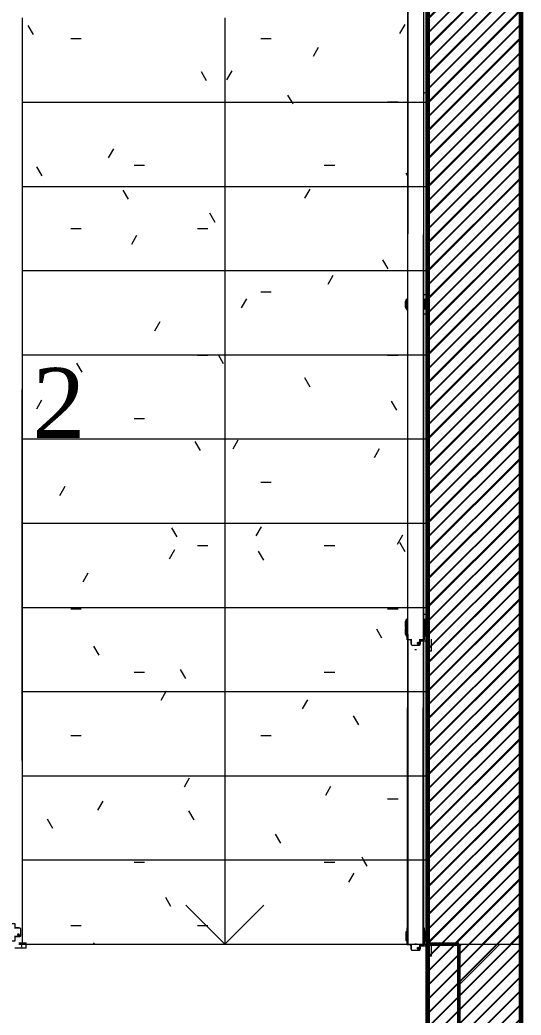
# Model space of a CAD drawing. Header units: millimetres. Extents: x -967280 to 3852, y 2833 to 1955156.
# Drawn here: x -942253 to -940646, y 646869 to 650060 of the extents above; entities that cross this region are included whole.
import ezdxf
from ezdxf.enums import TextEntityAlignment as Align

# ---------------------------------------------------------------- set-up
doc = ezdxf.new("R2010")
doc.units = ezdxf.units.MM
doc.header["$LTSCALE"] = 1000
for name, pattern in [('HRZN_Line-Ptrn-Dash', [4, 2, -2]), ('HRZN_Line-Ptrn-Sold', [9144001.0, 9144000.0, -1]), ('Overhead', [3.96875, 2.38125, -1.5875])]:
    doc.linetypes.add(name, pattern=pattern)
for name, color, linetype, lineweight in [('A-COLS', 8, 'HRZN_Line-Ptrn-Sold', 18), ('A-DIM', 7, 'Continuous', 13), ('A-FLOR-HRAL', 1, 'Continuous', 18), ('A-STAIR', 1, 'HRZN_Line-Ptrn-Sold', 13), ('A-TONE', 40, 'HRZN_Line-Ptrn-Sold', 35), ('A-WALL', 8, 'HRZN_Line-Ptrn-Sold', 50), ('S - column', 6, 'Continuous', 60), ('Up Arrows', 3, 'Continuous', 13)]:
    doc.layers.add(name, color=color, linetype=linetype, lineweight=lineweight)
doc.layers.add('ARCH', color=8, linetype='Continuous')
doc.layers.add('S - col hach', color=1, linetype='Continuous')
doc.styles.add('ASD', font='times.ttf')
pattern_1 = [(0, (6650, -35800), (812.8, 203.2), [33.528, -576.072, 33.528, -576.072, -3251.2]), (0, (6650, -35800), (812.8, 203.2), [-1219.2, 33.528, -1185.672, 33.528, -576.072, -1422.4]), (0, (6650, -35800), (812.8, 203.2), [-3048, 33.528, -372.872, 33.528, -982.472]), (120, (6954.8, -35698.4), (-582.3764, 602.3054), [33.528, -576.072, 33.528, -576.072, -3251.2]), (120, (6954.8, -35698.4), (-582.3764, 602.3054), [-1219.2, 33.528, -1185.672, 33.528, -576.072, -1422.4]), (120, (6954.8, -35698.4), (-582.3764, 602.3054), [-3048, 33.528, -372.872, 33.528, -982.472]), (240, (7056.4, -35292), (-230.4236, -805.5054), [33.528, -576.072, 33.528, -576.072, -3251.2]), (240, (7056.4, -35292), (-230.4236, -805.5054), [-1219.2, 33.528, -1185.672, 33.528, -576.072, -1422.4]), (240, (7056.4, -35292), (-230.4236, -805.5054), [-3048, 33.528, -372.872, 33.528, -982.472])]

# ---------------------------------------------------------------- blocks, each defined once
blk = doc.blocks.new('Railing - Fascia 2-3607307-GROUND FLOOR FFL_1_')
at = {"layer": 'A-FLOR-HRAL'}
for p, q in [((-15, 25.4), (-15, 40)), ((-13.4, 43.7), (-13.4, 25.4)), ((-10, 45), (10, 45)), ((10, 45), (5.1, 45)), ((13.4, 43.7), (13.4, 25.4)), ((15, 40), (15, 25.4)), ((33.6, 25.4), (33.6, 63.5)), ((38.1, 63.5), (33.6, 63.5)), ((38.1, 25.4), (38.1, 63.5)), ((50.8, 63.5), (38.1, 63.5)), ((38.1, 63.5), (38.1, 25.4)), ((50.8, 63.5), (50.8, 25.4)), ((-29, 16), (-31, 14)), ((-31, 14), (-31, -14)), ((-31, -14), (-31, 14)), ((-25.4, 16), (-29, 16)), ((-29, -16), (-29, 16)), ((-27.5, 27.5), (-27.5, 16)), ((-14.6, 27.5), (-27.5, 27.5)), ((33.6, 31.8), (14.7, 31.8)), ((27.5, 27.5), (14.7, 27.5)), ((29, 16), (25.4, 16)), ((27.5, 16), (27.5, 27.5)), ((31, 14), (29, 16)), ((29, -16), (29, 16)), ((31, 14), (31, 4.2)), ((31, -14), (31, 14)), ((31, 7.7), (31, -7.7)), ((31, -7.7), (31, 7.7)), ((31, 6.6), (31, -7.4)), ((31, 3.8), (31, 6.6)), ((31, 2.5), (31, 0)), ((31, 0), (31, -2.5)), ((-31, -14), (-29, -16)), ((-29, -16), (-25.4, -16)), ((-27.5, -16), (-27.5, -27.5)), ((-25.4, -27.5), (-27.5, -27.5)), ((25.4, -16), (29, -16)), ((27.5, -27.5), (25.4, -27.5)), ((27.5, -27.5), (27.5, -16)), ((29, -16), (31, -14)), ((31, -2.5), (29.7, -2.5)), ((31, -7.4), (31, -3.8)), ((31, -4.2), (31, -14))]:
    blk.add_line(p, q, dxfattribs=at)
blk.add_arc((0, 0), 33.1, 116.3285, 120.9227, dxfattribs=at)
for points, knots in [([(-15, 40), (-15, 40.1), (-15, 40.3), (-15, 40.5), (-15, 40.7), (-14.9, 40.9), (-14.9, 41), (-14.9, 41.2), (-14.8, 41.4), (-14.8, 41.5), (-14.7, 41.7), (-14.7, 41.8), (-14.6, 42), (-14.5, 42.1), (-14.4, 42.3), (-14.4, 42.4), (-14.3, 42.6), (-14.2, 42.7), (-14.1, 42.9), (-14, 43), (-13.9, 43.1), (-13.8, 43.3), (-13.6, 43.5), (-13.5, 43.6), (-13.4, 43.7)], [0, 0, 0, 0, 0.083333, 0.125, 0.166667, 0.208333, 0.25, 0.291667, 0.333333, 0.375, 0.416667, 0.458333, 0.5, 0.541667, 0.583333, 0.625, 0.666667, 0.708333, 0.75, 0.791667, 0.833333, 0.875, 0.916667, 1, 1, 1, 1]), ([(-13.4, 43.7), (-13.1, 43.9), (-12.6, 44.3), (-11.8, 44.7), (-11.1, 44.9), (-10.4, 45), (-10, 45)], [0, 0, 0, 0, 0.333333, 0.5, 0.666667, 1, 1, 1, 1]), ([(10.3, 38), (10.3, 38.3), (10.2, 38.9), (9.9, 39.5), (9.5, 39.9), (9.1, 40.3), (8.4, 40.5), (7.6, 40.5), (6.9, 40.3), (6.5, 39.9), (6, 39.5), (5.7, 38.9), (5.6, 38.3), (5.6, 38)], [0, 0, 0, 0, 0.111111, 0.222222, 0.277778, 0.333333, 0.444444, 0.555556, 0.666667, 0.722222, 0.777778, 0.888889, 1, 1, 1, 1]), ([(5.6, 38), (5.6, 37.7), (5.7, 37.1), (6, 36.5), (6.5, 36.1), (6.9, 35.7), (7.6, 35.5), (8.4, 35.5), (9.1, 35.7), (9.5, 36.1), (9.9, 36.5), (10.2, 37.1), (10.3, 37.7), (10.3, 38)], [0, 0, 0, 0, 0.111111, 0.222222, 0.277778, 0.333333, 0.444444, 0.555556, 0.666667, 0.722222, 0.777778, 0.888889, 1, 1, 1, 1]), ([(10, 45), (10.4, 45), (11.1, 44.9), (11.8, 44.7), (12.6, 44.3), (13.1, 43.9), (13.4, 43.7)], [0, 0, 0, 0, 0.333333, 0.5, 0.666667, 1, 1, 1, 1]), ([(13.4, 43.7), (13.5, 43.6), (13.7, 43.4), (13.8, 43.2), (14, 43), (14.1, 42.9), (14.2, 42.7), (14.3, 42.5), (14.4, 42.4), (14.5, 42.2), (14.6, 42), (14.7, 41.8), (14.7, 41.6), (14.8, 41.4), (14.8, 41.2), (14.9, 41), (14.9, 40.8), (15, 40.6), (15, 40.3), (15, 40.1), (15, 40)], [0, 0, 0, 0, 0.1, 0.15, 0.2, 0.25, 0.3, 0.35, 0.4, 0.45, 0.5, 0.55, 0.6, 0.65, 0.7, 0.75, 0.8, 0.85, 0.9, 1, 1, 1, 1])]:
    blk.add_open_spline(points, degree=3, knots=knots, dxfattribs=at)
for points in [[(6.5, 38), (6.5, 38.2), (6.6, 38.6), (6.7, 39), (6.8, 39.2)], [(6.8, 36.8), (6.7, 37), (6.6, 37.4), (6.5, 37.8), (6.5, 38)], [(6.8, 39.2), (7, 39.4), (7.2, 39.8), (7.8, 40.2), (8.5, 40.5), (9.2, 40.5), (9.6, 40.4), (9.9, 40.3)], [(8.5, 35.5), (8.3, 35.6), (7.8, 35.8), (7.2, 36.2), (7, 36.6), (6.8, 36.8)]]:
    blk.add_open_spline(points, degree=3, dxfattribs=at)
blk = doc.blocks.new('Railing - Fascia 2-3607309-GROUND FLOOR FFL_1_')
at = {"layer": 'A-FLOR-HRAL'}
for p, q in [((33.6, -54), (33.6, 63.5)), ((38.1, 63.5), (33.6, 63.5)), ((-29, 16), (-31, 14)), ((-31, 14), (-31, -14)), ((-31, -14), (-31, 14)), ((-25.4, 16), (-29, 16)), ((-29, -16), (-29, 16)), ((33.6, 31.8), (25.4, 31.8)), ((29, 16), (25.4, 16)), ((31, 14), (29, 16)), ((29, -16), (29, 16)), ((31, 14), (31, 10.8)), ((31, 10.8), (31, 14)), ((31, 9.9), (31, 4.2)), ((31, -14), (31, 9.9)), ((31, 7.7), (31, -7.7)), ((31, -7.7), (31, 7.7)), ((31, 6.6), (31, -7.4)), ((31, 3.8), (31, 6.6)), ((31, 2.5), (31, 0)), ((31, 0), (31, -2.5)), ((-31, -14), (-29, -16)), ((-29, -16), (-25.4, -16)), ((25.4, -16), (29, -16)), ((25.4, -31.7), (33.6, -31.7)), ((29, -16), (31, -14)), ((31, -2.5), (29.7, -2.5)), ((31, -7.4), (31, -3.8)), ((31, -4.2), (31, -14))]:
    blk.add_line(p, q, dxfattribs=at)
for start, end in [(151.5731, 208.4269), (140.7438, 150.4613), (209.5387, 219.2562)]:
    blk.add_arc((0, 0), 33.1, start, end, dxfattribs=at)
blk = doc.blocks.new('Railing - Fascia 2-V5-GROUND FLOOR FFL_1_')
at = {"layer": 'A-FLOR-HRAL'}
for p, q in [((33.6, -63.5), (33.6, 63.5)), ((38.1, 63.5), (33.6, 63.5)), ((-29, 16), (-31, 14)), ((-31, 14), (-31, -14)), ((-31, -14), (-31, 14)), ((-25.4, 16), (-29, 16)), ((-29, -16), (-29, 16)), ((33.6, 31.8), (25.4, 31.8)), ((29, 16), (25.4, 16)), ((31, 14), (29, 16)), ((29, -16), (29, 16)), ((31, 14), (31, 4.2)), ((31, -14), (31, 14)), ((31, 7.7), (31, -7.7)), ((31, -7.7), (31, 7.7)), ((31, 6.6), (31, -7.4)), ((31, 3.8), (31, 6.6)), ((31, 2.5), (31, 0)), ((31, 0), (31, -2.5)), ((-31, -14), (-29, -16)), ((-29, -16), (-25.4, -16)), ((25.4, -16), (29, -16)), ((25.4, -31.7), (33.6, -31.7)), ((29, -16), (31, -14)), ((31, -2.5), (29.7, -2.5)), ((31, -7.4), (31, -3.8)), ((31, -4.2), (31, -14)), ((33.6, -63.5), (38.1, -63.5))]:
    blk.add_line(p, q, dxfattribs=at)
for start, end in [(151.5731, 208.4269), (140.7438, 150.4613), (209.5387, 219.2562)]:
    blk.add_arc((0, 0), 33.1, start, end, dxfattribs=at)
blk = doc.blocks.new('Railing - Railing-3605332-GROUND FLOOR FFL_1_')
at = {"extrusion": (0, 0, -1), "zscale": -1, "rotation": 180}
for name, p in [('Railing - Fascia 2-V5-GROUND FLOOR FFL_1_', (-19211.9, 21831.9)), ('Railing - Fascia 2-3607309-GROUND FLOOR FFL_1_', (-19211.9, 20806)), ('Railing - Fascia 2-3607307-GROUND FLOOR FFL_1_', (-19211.9, 19805.4))]:
    blk.add_blockref(name, p, dxfattribs=at)
blk = doc.blocks.new('Top Rail Type - Top Rail_Internal_-3605353-GROUND FLOOR FFL_1_')
at = {"layer": 'A-STAIR', "linetype": 'Continuous'}
for p, q in [((19186.5, 20773.4), (19186.5, 19780)), ((19237.3, 19780), (19237.3, 20773.4)), ((19209.2, 20725.3), (19214.6, 20725.3))]:
    blk.add_line(p, q, dxfattribs=at)
at = {"layer": 'A-STAIR', "linetype": 'Continuous', "flags": 128}
blk.add_lwpolyline([(19213.9, 19780), (19211.9, 19780), (19209.9, 19780)], dxfattribs=at)
blk = doc.blocks.new('Railing - Fascia 2-V12-GROUND FLOOR FFL_1_')
at = {"layer": 'A-FLOR-HRAL'}
for p, q in [((-15, 25.4), (-15, 40)), ((-13.4, 43.7), (-13.4, 25.4)), ((-10, 45), (10, 45)), ((10, 45), (5.1, 45)), ((13.4, 43.7), (13.4, 25.4)), ((15, 40), (15, 25.4)), ((33.6, -63.5), (33.6, 63.5)), ((38.1, 63.5), (33.6, 63.5)), ((38.1, 25.4), (38.1, 63.5)), ((50.8, 63.5), (38.1, 63.5)), ((38.1, 63.5), (38.1, 25.4)), ((50.8, 63.5), (50.8, 25.4)), ((-29, 16), (-31, 14)), ((-31, 14), (-31, 0)), ((-31, 0), (-31, 14)), ((-25.4, 16), (-29, 16)), ((-29, -16), (-29, 16)), ((-27.5, 27.5), (-27.5, 16)), ((-14.6, 27.5), (-27.5, 27.5)), ((33.6, 31.8), (14.7, 31.8)), ((27.5, 27.5), (14.7, 27.5)), ((29, 16), (25.4, 16)), ((27.5, 16), (27.5, 27.5)), ((31, 14), (29, 16)), ((29, -16), (29, 16)), ((31, 14), (31, 4.2)), ((31, 0), (31, 14)), ((31, 7.7), (31, -7.7)), ((31, -7.7), (31, 7.7)), ((31, 6.6), (31, 0)), ((31, 3.8), (31, 6.6)), ((31, 2.5), (31, 0)), ((-31, -1.1), (-31, -14)), ((-31, -14), (-31, -1.1)), ((-31, -14), (-29, -16)), ((-29, -16), (-25.4, -16)), ((-27.5, -16), (-27.5, -27.5)), ((-25.4, -27.5), (-27.5, -27.5)), ((25.4, -16), (29, -16)), ((27.5, -27.5), (25.4, -27.5)), ((25.4, -31.7), (33.6, -31.7)), ((27.5, -27.5), (27.5, -16)), ((29, -16), (31, -14)), ((31, -2.5), (29.7, -2.5)), ((31, -1), (31, -7.4)), ((31, -1), (31, -2.5)), ((31, -14), (31, -1.1)), ((31, -7.4), (31, -3.8)), ((31, -4.2), (31, -14)), ((33.6, -63.5), (38.1, -63.5))]:
    blk.add_line(p, q, dxfattribs=at)
for start, end in [(151.5731, 208.4269), (146.8198, 150.4613), (116.3285, 121.7282), (209.5387, 213.1802)]:
    blk.add_arc((0, 0), 33.1, start, end, dxfattribs=at)
for points, knots in [([(-15, 40), (-15, 40.1), (-15, 40.3), (-15, 40.5), (-15, 40.7), (-14.9, 40.9), (-14.9, 41), (-14.9, 41.2), (-14.8, 41.4), (-14.8, 41.5), (-14.7, 41.7), (-14.7, 41.8), (-14.6, 42), (-14.5, 42.1), (-14.4, 42.3), (-14.4, 42.4), (-14.3, 42.6), (-14.2, 42.7), (-14.1, 42.9), (-14, 43), (-13.9, 43.1), (-13.8, 43.3), (-13.6, 43.5), (-13.5, 43.6), (-13.4, 43.7)], [0, 0, 0, 0, 0.083333, 0.125, 0.166667, 0.208333, 0.25, 0.291667, 0.333333, 0.375, 0.416667, 0.458333, 0.5, 0.541667, 0.583333, 0.625, 0.666667, 0.708333, 0.75, 0.791667, 0.833333, 0.875, 0.916667, 1, 1, 1, 1]), ([(-13.4, 43.7), (-13.1, 43.9), (-12.6, 44.3), (-11.8, 44.7), (-11.1, 44.9), (-10.4, 45), (-10, 45)], [0, 0, 0, 0, 0.333333, 0.5, 0.666667, 1, 1, 1, 1]), ([(10.3, 38), (10.3, 38.3), (10.2, 38.9), (9.9, 39.5), (9.5, 39.9), (9.1, 40.3), (8.4, 40.5), (7.6, 40.5), (6.9, 40.3), (6.5, 39.9), (6, 39.5), (5.7, 38.9), (5.6, 38.3), (5.6, 38)], [0, 0, 0, 0, 0.111111, 0.222222, 0.277778, 0.333333, 0.444444, 0.555556, 0.666667, 0.722222, 0.777778, 0.888889, 1, 1, 1, 1]), ([(5.6, 38), (5.6, 37.7), (5.7, 37.1), (6, 36.5), (6.5, 36.1), (6.9, 35.7), (7.6, 35.5), (8.4, 35.5), (9.1, 35.7), (9.5, 36.1), (9.9, 36.5), (10.2, 37.1), (10.3, 37.7), (10.3, 38)], [0, 0, 0, 0, 0.111111, 0.222222, 0.277778, 0.333333, 0.444444, 0.555556, 0.666667, 0.722222, 0.777778, 0.888889, 1, 1, 1, 1]), ([(10, 45), (10.4, 45), (11.1, 44.9), (11.8, 44.7), (12.6, 44.3), (13.1, 43.9), (13.4, 43.7)], [0, 0, 0, 0, 0.333333, 0.5, 0.666667, 1, 1, 1, 1]), ([(13.4, 43.7), (13.5, 43.6), (13.7, 43.4), (13.8, 43.2), (14, 43), (14.1, 42.9), (14.2, 42.7), (14.3, 42.5), (14.4, 42.4), (14.5, 42.2), (14.6, 42), (14.7, 41.8), (14.7, 41.6), (14.8, 41.4), (14.8, 41.2), (14.9, 41), (14.9, 40.8), (15, 40.6), (15, 40.3), (15, 40.1), (15, 40)], [0, 0, 0, 0, 0.1, 0.15, 0.2, 0.25, 0.3, 0.35, 0.4, 0.45, 0.5, 0.55, 0.6, 0.65, 0.7, 0.75, 0.8, 0.85, 0.9, 1, 1, 1, 1])]:
    blk.add_open_spline(points, degree=3, knots=knots, dxfattribs=at)
for points in [[(6.5, 38), (6.5, 38.2), (6.6, 38.6), (6.7, 39), (6.8, 39.2)], [(6.8, 36.8), (6.7, 37), (6.6, 37.4), (6.5, 37.8), (6.5, 38)], [(6.8, 39.2), (7, 39.4), (7.2, 39.8), (7.8, 40.2), (8.5, 40.5), (9.2, 40.5), (9.6, 40.4), (9.9, 40.3)], [(8.5, 35.5), (8.3, 35.6), (7.8, 35.8), (7.2, 36.2), (7, 36.6), (6.8, 36.8)]]:
    blk.add_open_spline(points, degree=3, dxfattribs=at)
blk = doc.blocks.new('Railing - Railing-V13-GROUND FLOOR FFL_1_')
at = {"extrusion": (0, 0, -1), "zscale": -1, "rotation": 180}
for name, p in [('Railing - Fascia 2-V12-GROUND FLOOR FFL_1_', (-19211.9, 20783.5)), ('Railing - Fascia 2-3607307-GROUND FLOOR FFL_1_', (-19211.9, 19805.4))]:
    blk.add_blockref(name, p, dxfattribs=at)
blk = doc.blocks.new('Top Rail Type - Top Rail_Internal_-3619004-GROUND FLOOR FFL_1_')
at = {"layer": 'A-STAIR', "linetype": 'Continuous'}
for p, q in [((15862.7, 23012.8), (15862.7, 22736.7)), ((15913.5, 22736.7), (15913.5, 23012.8)), ((15862.7, 22736.7), (15862.7, 19780)), ((15913.5, 19780), (15913.5, 22736.7))]:
    blk.add_line(p, q, dxfattribs=at)
at = {"layer": 'A-STAIR', "linetype": 'Continuous', "flags": 128}
blk.add_lwpolyline([(15890.1, 19780), (15888.1, 19780), (15886.1, 19780)], dxfattribs=at)
blk = doc.blocks.new('Top Rail Type - Top Rail_Internal_-V14-GROUND FLOOR FFL_1_')
at = {"layer": 'A-STAIR', "linetype": 'Continuous'}
for p, q in [((19186.5, 20773.4), (19186.5, 19780)), ((19237.3, 19780), (19237.3, 20773.4)), ((19209.2, 20725.3), (19214.6, 20725.3))]:
    blk.add_line(p, q, dxfattribs=at)
at = {"layer": 'A-STAIR', "linetype": 'Continuous', "flags": 128}
blk.add_lwpolyline([(19214.1, 19780), (19211.9, 19780), (19209.4, 19780)], dxfattribs=at)
blk = doc.blocks.new('Railing - Fascia 2-V17-GROUND FLOOR FFL_1_')
at = {"layer": 'A-FLOR-HRAL'}
for p, q in [((-15, 25.4), (-15, 40)), ((-13.4, 43.7), (-13.4, 25.4)), ((-10, 45), (10, 45)), ((10, 45), (5.1, 45)), ((13.4, 43.7), (13.4, 25.4)), ((15, 40), (15, 25.4)), ((33.6, 39.8), (33.6, 63.5)), ((38.1, 63.5), (33.6, 63.5)), ((38.1, 39.8), (38.1, 63.5)), ((50.8, 63.5), (38.1, 63.5)), ((38.1, 63.5), (38.1, 39.8)), ((50.8, 63.5), (50.8, 26.9)), ((-29, 16), (-31, 14)), ((-31, 14), (-31, -14)), ((-31, -14), (-31, 14)), ((-25.4, 16), (-29, 16)), ((-29, -16), (-29, 16)), ((-27.5, 27.5), (-27.5, 16)), ((-14.6, 27.5), (-27.5, 27.5)), ((27.5, 27.5), (14.7, 27.5)), ((29, 16), (25.4, 16)), ((27.5, 16), (27.5, 27.5)), ((31, 14), (29, 16)), ((29, -16), (29, 16)), ((31, 14), (31, 4.8)), ((31, -14), (31, 14)), ((31, 7.7), (31, -7.7)), ((31, -7.7), (31, 7.7)), ((31, 6.6), (31, 5.4)), ((31, 5.4), (31, 6.6)), ((31, 4.4), (31, -7.4)), ((31, 3.8), (31, 4.4)), ((31, 2.5), (31, 0)), ((31, 0), (31, -2.5)), ((50.8, 6.8), (50.8, 1.9)), ((-31, -14), (-29, -16)), ((-29, -16), (-25.4, -16)), ((-27.5, -16), (-27.5, -27.5)), ((-25.4, -27.5), (-27.5, -27.5)), ((25.4, -16), (29, -16)), ((27.5, -27.5), (25.4, -27.5)), ((25.4, -31.7), (33.6, -31.7)), ((27.5, -27.5), (27.5, -16)), ((29, -16), (31, -14)), ((31, -2.5), (29.7, -2.5)), ((31, -7.4), (31, -3.8)), ((31, -4.2), (31, -14)), ((33.6, -63.5), (33.6, -15.2)), ((38.1, -63.5), (38.1, -15.2)), ((38.1, -15.2), (38.1, -63.5)), ((50.8, -2.4), (50.8, -63.5)), ((33.6, -63.5), (38.1, -63.5)), ((38.1, -63.5), (50.8, -63.5))]:
    blk.add_line(p, q, dxfattribs=at)
for start, end in [(205.2175, 208.4269), (209.5387, 213.1802)]:
    blk.add_arc((0, 0), 33.1, start, end, dxfattribs=at)
for points, knots in [([(-15, 40), (-15, 40.1), (-15, 40.3), (-15, 40.5), (-15, 40.7), (-14.9, 40.9), (-14.9, 41), (-14.9, 41.2), (-14.8, 41.4), (-14.8, 41.5), (-14.7, 41.7), (-14.7, 41.8), (-14.6, 42), (-14.5, 42.1), (-14.4, 42.3), (-14.4, 42.4), (-14.3, 42.6), (-14.2, 42.7), (-14.1, 42.9), (-14, 43), (-13.9, 43.1), (-13.8, 43.3), (-13.6, 43.5), (-13.5, 43.6), (-13.4, 43.7)], [0, 0, 0, 0, 0.083333, 0.125, 0.166667, 0.208333, 0.25, 0.291667, 0.333333, 0.375, 0.416667, 0.458333, 0.5, 0.541667, 0.583333, 0.625, 0.666667, 0.708333, 0.75, 0.791667, 0.833333, 0.875, 0.916667, 1, 1, 1, 1]), ([(-13.4, 43.7), (-13.1, 43.9), (-12.6, 44.3), (-11.8, 44.7), (-11.1, 44.9), (-10.4, 45), (-10, 45)], [0, 0, 0, 0, 0.333333, 0.5, 0.666667, 1, 1, 1, 1]), ([(10.3, 38), (10.3, 38.3), (10.2, 38.9), (9.9, 39.5), (9.5, 39.9), (9.1, 40.3), (8.4, 40.5), (7.6, 40.5), (6.9, 40.3), (6.5, 39.9), (6, 39.5), (5.7, 38.9), (5.6, 38.3), (5.6, 38)], [0, 0, 0, 0, 0.111111, 0.222222, 0.277778, 0.333333, 0.444444, 0.555556, 0.666667, 0.722222, 0.777778, 0.888889, 1, 1, 1, 1]), ([(5.6, 38), (5.6, 37.7), (5.7, 37.1), (6, 36.5), (6.5, 36.1), (6.9, 35.7), (7.6, 35.5), (8.4, 35.5), (9.1, 35.7), (9.5, 36.1), (9.9, 36.5), (10.2, 37.1), (10.3, 37.7), (10.3, 38)], [0, 0, 0, 0, 0.111111, 0.222222, 0.277778, 0.333333, 0.444444, 0.555556, 0.666667, 0.722222, 0.777778, 0.888889, 1, 1, 1, 1]), ([(10, 45), (10.4, 45), (11.1, 44.9), (11.8, 44.7), (12.6, 44.3), (13.1, 43.9), (13.4, 43.7)], [0, 0, 0, 0, 0.333333, 0.5, 0.666667, 1, 1, 1, 1]), ([(13.4, 43.7), (13.5, 43.6), (13.7, 43.4), (13.8, 43.2), (14, 43), (14.1, 42.9), (14.2, 42.7), (14.3, 42.5), (14.4, 42.4), (14.5, 42.2), (14.6, 42), (14.7, 41.8), (14.7, 41.6), (14.8, 41.4), (14.8, 41.2), (14.9, 41), (14.9, 40.8), (15, 40.6), (15, 40.3), (15, 40.1), (15, 40)], [0, 0, 0, 0, 0.1, 0.15, 0.2, 0.25, 0.3, 0.35, 0.4, 0.45, 0.5, 0.55, 0.6, 0.65, 0.7, 0.75, 0.8, 0.85, 0.9, 1, 1, 1, 1])]:
    blk.add_open_spline(points, degree=3, knots=knots, dxfattribs=at)
for points in [[(6.5, 38), (6.5, 38.2), (6.6, 38.6), (6.7, 39), (6.8, 39.2)], [(6.8, 36.8), (6.7, 37), (6.6, 37.4), (6.5, 37.8), (6.5, 38)], [(6.8, 39.2), (7, 39.4), (7.2, 39.8), (7.8, 40.2), (8.5, 40.5), (9.2, 40.5), (9.6, 40.4), (9.9, 40.3)], [(8.5, 35.5), (8.3, 35.6), (7.8, 35.8), (7.2, 36.2), (7, 36.6), (6.8, 36.8)]]:
    blk.add_open_spline(points, degree=3, dxfattribs=at)
blk = doc.blocks.new('Railing - Fascia 2-V18-GROUND FLOOR FFL_1_')
at = {"layer": 'A-FLOR-HRAL'}
for p, q in [((33.6, -63.5), (33.6, 63.5)), ((38.1, 63.5), (33.6, 63.5)), ((-29, 16), (-31, 14)), ((-31, 14), (-31, -14)), ((-31, -14), (-31, 14)), ((-25.4, 16), (-29, 16)), ((-29, -16), (-29, 16)), ((33.6, 31.8), (25.4, 31.8)), ((29, 16), (25.4, 16)), ((31, 14), (29, 16)), ((29, -16), (29, 16)), ((31, 14), (31, 4.2)), ((31, -14), (31, 14)), ((31, 7.7), (31, -7.7)), ((31, -7.7), (31, 7.7)), ((31, 6.6), (31, -7.4)), ((31, 3.8), (31, 6.6)), ((31, 2.5), (31, 0)), ((31, 0), (31, -2.5)), ((-31, -14), (-29, -16)), ((-29, -16), (-25.4, -16)), ((25.4, -16), (29, -16)), ((25.4, -31.7), (33.6, -31.7)), ((29, -16), (31, -14)), ((31, -2.5), (29.7, -2.5)), ((31, -7.4), (31, -3.8)), ((31, -4.2), (31, -14)), ((33.6, -63.5), (38.1, -63.5))]:
    blk.add_line(p, q, dxfattribs=at)
for start, end in [(151.5731, 208.4269), (140.7438, 150.4613), (209.5387, 219.2562)]:
    blk.add_arc((0, 0), 33.1, start, end, dxfattribs=at)
blk = doc.blocks.new('Railing - Fascia 2-V19-GROUND FLOOR FFL_1_')
at = {"layer": 'A-FLOR-HRAL'}
for p, q in [((33.6, -63.5), (33.6, 63.5)), ((38.1, 63.5), (33.6, 63.5)), ((38.1, 11), (38.1, 63.5)), ((50.8, 63.5), (38.1, 63.5)), ((38.1, 63.5), (38.1, 11)), ((50.8, 63.5), (50.8, 11)), ((-29, 16), (-31, 14)), ((-31, 14), (-31, 9.9)), ((-31, -14), (-31, 14)), ((-31, 9.1), (-31, -14)), ((-25.4, 16), (-29, 16)), ((-29, -16), (-29, 16)), ((33.6, 31.8), (25.4, 31.8)), ((29, 16), (25.4, 16)), ((31, 14), (29, 16)), ((29, -16), (29, 16)), ((31, 14), (31, 9.9)), ((31, -14), (31, 14)), ((31, 9.1), (31, 4.2)), ((31, 7.7), (31, -7.7)), ((31, -7.7), (31, 7.7)), ((31, 6.6), (31, -7.4)), ((31, 3.8), (31, 6.6)), ((31, 2.5), (31, 0)), ((31, 0), (31, -2.5)), ((-31, -14), (-29, -16)), ((-29, -16), (-25.4, -16)), ((25.4, -16), (29, -16)), ((25.4, -31.7), (33.6, -31.7)), ((29, -16), (31, -14)), ((31, -2.5), (29.7, -2.5)), ((31, -7.4), (31, -3.8)), ((31, -4.2), (31, -14)), ((33.6, -63.5), (38.1, -63.5))]:
    blk.add_line(p, q, dxfattribs=at)
for start, end in [(151.5731, 208.4269), (140.7438, 150.4613), (209.5387, 219.2562)]:
    blk.add_arc((0, 0), 33.1, start, end, dxfattribs=at)
blk = doc.blocks.new('Railing - Railing-V20-GROUND FLOOR FFL_1_')
at = {"layer": 'A-FLOR-HRAL', "lineweight": 13}
for p, q in [((17914.3, 19815.7), (17914.3, 19818.1)), ((17911.9, 19815.7), (17914.3, 19815.7))]:
    blk.add_line(p, q, dxfattribs=at)
at = {"extrusion": (0, 0, -1), "zscale": -1}
for name, p, rotation in [('Railing - Fascia 2-V19-GROUND FLOOR FFL_1_', (-17911.9, 20871), 180), ('Railing - Fascia 2-V18-GROUND FLOOR FFL_1_', (-17911.9, 19912.6), 180), ('Railing - Fascia 2-V17-GROUND FLOOR FFL_1_', (-17200.4, 19818.1), 270.0000000000003)]:
    blk.add_blockref(name, p, dxfattribs=dict(at, rotation=rotation))
blk = doc.blocks.new('A$Ca5ad4f3b')
at = {"layer": 'S - col hach'}
h = blk.add_hatch(dxfattribs=at)
h.set_pattern_fill('ANSI31', color=256, scale=10)
h.set_pattern_definition([(45, (-223648.726, -1233952.032), (-22.4506403, 22.4506403), [])])
h.paths.add_polyline_path([(20100, -1300), (19800, -1300), (19800, -8500), (20100, -8500)])
at = {"layer": 'S - column'}
blk.add_lwpolyline([(20100, -1300), (19800, -1300), (19800, -8500), (20100, -8500)], close=True, dxfattribs=at)
at = {"ltscale": 6, "style": 'ASD'}
blk.add_text('CORE 2', height=225, dxfattribs=at).set_placement((18122, -5084.7), align=Align.MIDDLE_CENTER)
blk = doc.blocks.new('A$C1e5dc022')
at = {"layer": 'A-COLS'}
h = blk.add_hatch(dxfattribs=at)
h.set_pattern_fill('ANSI31', color=4, scale=20, angle=180)
h.set_pattern_definition([(225, (-217548.726, -1233776.03), (44.9012806, -44.9012806), [])])
h.paths.add_polyline_path([(26200, -10500), (25900, -10500), (25900, -16020), (26200, -16020)])
at = {"layer": 'A-STAIR', "linetype": 'Continuous'}
h = blk.add_hatch(dxfattribs=at)
h.set_pattern_fill('FP_13', color=4, style=0, pattern_type=2)
h.set_pattern_definition(pattern_1)
h.paths.add_polyline_path([(24627.5, -13320), (24600, -13320), (24600, -13050), (25836.5, -13050), (25836.5, -13320), (25215.9, -13320)])
h.paths.add_polyline_path([(25900, -13320), (25887.3, -13320), (25887.3, -13050), (25900, -13050), (25900, -13195.8)])
h = blk.add_hatch(dxfattribs=at)
h.set_pattern_fill('FP_13', color=4, style=0, pattern_type=2)
h.set_pattern_definition(pattern_1)
h.paths.add_polyline_path([(24600, -13590), (24600, -13320), (25836.5, -13320), (25836.5, -13590), (24627.5, -13590)])
h.paths.add_polyline_path([(25900, -13590), (25887.3, -13590), (25887.3, -13320), (25900, -13320), (25900, -13463.7)])
h = blk.add_hatch(dxfattribs=at)
h.set_pattern_fill('FP_13', color=4, style=0, pattern_type=2)
h.set_pattern_definition(pattern_1)
h.paths.add_polyline_path([(24600, -13860), (24600, -13590), (25836.5, -13590), (25836.5, -13860), (24627.5, -13860)])
h.paths.add_polyline_path([(25900, -13860), (25887.3, -13860), (25887.3, -13590), (25900, -13590), (25900, -13731.7)])
h = blk.add_hatch(dxfattribs=at)
h.set_pattern_fill('FP_13', color=4, style=0, pattern_type=2)
h.set_pattern_definition(pattern_1)
h.paths.add_polyline_path([(24600, -14130), (25836.5, -14130), (25836.5, -13988.8), (25831.9, -13981.4), (25829.9, -13976.5), (25828.8, -13968.1), (25831.1, -13956.8), (25833.1, -13951.8), (25836.5, -13947.3), (25836.5, -13860), (24671, -13860), (24600, -13893.1), (24600, -13999.7)])
h.paths.add_polyline_path([(25887.3, -14130), (25900, -14130), (25900, -14031.6), (25895.5, -14031.6), (25895.5, -13999.8), (25887.3, -13999.8), (25887.3, -14127.2)])
h.paths.add_polyline_path([(25887.3, -13936.3), (25895.5, -13936.3), (25895.5, -13904.6), (25900, -13904.6), (25900, -13860), (25887.3, -13860), (25887.3, -13932.7)])
h = blk.add_hatch(dxfattribs=at)
h.set_pattern_fill('FP_13', color=4, style=0, pattern_type=2)
h.set_pattern_definition(pattern_1)
h.paths.add_polyline_path([(24600, -14130), (24600, -13860), (25836.5, -13860), (25836.5, -13992.3), (25831.9, -13999.7), (25829.9, -14004.6), (25828.8, -14013.1), (25831.6, -14025.6), (25833.1, -14029.4), (25836.5, -14033.8), (25836.5, -14130), (24627.5, -14130)])
h.paths.add_polyline_path([(25895.5, -14130), (25887.3, -14130), (25887.3, -14044.8), (25895.5, -14044.8), (25895.5, -14076.6), (25900, -14076.6), (25900, -14130)])
h.paths.add_polyline_path([(25887.3, -13981.3), (25887.3, -13860), (25900, -13860), (25900, -13949.6), (25895.5, -13949.6), (25895.5, -13981.3)])
h = blk.add_hatch(dxfattribs=at)
h.set_pattern_fill('FP_13', color=4, style=0, pattern_type=2)
h.set_pattern_definition(pattern_1)
h.paths.add_polyline_path([(24600, -14130), (25836.5, -14130), (25836.5, -13988.8), (25831.9, -13981.4), (25829.9, -13976.5), (25828.8, -13968.1), (25831.1, -13956.8), (25833.1, -13951.8), (25836.5, -13947.3), (25836.5, -13860), (24671, -13860), (24600, -13893.1), (24600, -13999.7)])
h.paths.add_polyline_path([(25887.3, -14130), (25900, -14130), (25900, -14031.6), (25895.5, -14031.6), (25895.5, -13999.8), (25887.3, -13999.8), (25887.3, -14127.2)])
h.paths.add_polyline_path([(25887.3, -13936.3), (25895.5, -13936.3), (25895.5, -13904.6), (25900, -13904.6), (25900, -13860), (25887.3, -13860), (25887.3, -13932.7)])
h = blk.add_hatch(dxfattribs=at)
h.set_pattern_fill('FP_13', color=4, style=0, pattern_type=2)
h.set_pattern_definition(pattern_1)
h.paths.add_polyline_path([(24600, -14400), (24600, -14130), (25836.5, -14130), (25836.5, -14400), (24627.5, -14400)])
h.paths.add_polyline_path([(25887.3, -14400), (25887.3, -14130), (25900, -14130), (25900, -14400)])
h = blk.add_hatch(dxfattribs=at)
h.set_pattern_fill('FP_14', color=4, style=0, pattern_type=2)
h.set_pattern_definition(pattern_1)
h.paths.add_polyline_path([(24600, -14670), (24600, -14400), (25836.5, -14400), (25836.5, -14670), (24627.5, -14670)])
h.paths.add_polyline_path([(25900, -14670), (25887.3, -14670), (25887.3, -14400), (25900, -14400), (25900, -14535.7)])
h = blk.add_hatch(dxfattribs=at)
h.set_pattern_fill('FP_14', color=4, style=0, pattern_type=2)
h.set_pattern_definition(pattern_1)
h.paths.add_polyline_path([(24600, -14940), (24600, -14670), (25836.5, -14670), (25836.5, -14940), (24627.5, -14940)])
h.paths.add_polyline_path([(25887.3, -14940), (25887.3, -14670), (25900, -14670), (25900, -14940)])
h = blk.add_hatch(dxfattribs=at)
h.set_pattern_fill('FP_14', color=4, style=0, pattern_type=2)
h.set_pattern_definition(pattern_1)
h.paths.add_polyline_path([(24600, -15210), (24600, -14940), (25836.5, -14940), (25836.5, -15000.5), (25832.9, -15001), (25831.9, -15006), (25831.3, -15006.9), (25831.9, -15008.6), (25831, -15009.2), (25831.9, -15011.2), (25830.9, -15011.6), (25831.9, -15013.9), (25831.4, -15014.6), (25832.9, -15016.5), (25831, -15016.7), (25831.9, -15019.2), (25831.6, -15020.2), (25831.5, -15021.7), (25831.7, -15022.9), (25831.6, -15024.3), (25831.4, -15025), (25832.9, -15030.2), (25832.9, -15032.5), (25836.5, -15032.5), (25836.5, -15210), (24627.5, -15210)])
h.paths.add_polyline_path([(25895.5, -15210), (25887.3, -15210), (25887.3, -15032.5), (25890.9, -15032.1), (25891.8, -15026.1), (25891.8, -15024.5), (25891.6, -15023.8), (25891.9, -15021.8), (25891.6, -15021.1), (25892.9, -15018.4), (25891.9, -15011.2), (25891.7, -15010.2), (25891.8, -15008.5), (25890.9, -15008), (25891.9, -15006), (25890.9, -15004), (25890.9, -15000.5), (25887.3, -15000.5), (25887.3, -14940), (25900, -14940), (25900, -14953), (25895.5, -14953), (25895.5, -15080), (25900, -15080), (25900, -15210)])
h = blk.add_hatch(dxfattribs=at)
h.set_pattern_fill('FP_14', color=4, style=0, pattern_type=2)
h.set_pattern_definition(pattern_1)
h.paths.add_polyline_path([(24600, -15480), (24600, -15210), (25836.5, -15210), (25836.5, -15480), (24627.5, -15480)])
h.paths.add_polyline_path([(25887.3, -15480), (25887.3, -15210), (25900, -15210), (25900, -15480)])
h = blk.add_hatch(dxfattribs=at)
h.set_pattern_fill('FP_13', color=4, style=0, pattern_type=2)
h.set_pattern_definition(pattern_1)
h.paths.add_polyline_path([(25836.5, -15750), (25836.5, -15480), (24600, -15480), (24600, -15750), (25831.9, -15750)])
h.paths.add_polyline_path([(25900, -15750), (25900, -15480), (25887.3, -15480), (25887.3, -15750)])
h = blk.add_hatch(dxfattribs=at)
h.set_pattern_fill('FP_14', color=4, style=0, pattern_type=2)
h.set_pattern_definition(pattern_1)
h.paths.add_polyline_path([(25900, -15750), (25887.3, -15750), (25887.3, -15480), (25900, -15480), (25900, -15607.6)])
h.paths.add_polyline_path([(25836.5, -15750), (24600, -15750), (24600, -15480), (25836.5, -15480), (25836.5, -15607.6)])
h = blk.add_hatch(dxfattribs=at)
h.set_pattern_fill('FP_13', color=4, style=0, pattern_type=2)
h.set_pattern_definition(pattern_1)
h.paths.add_polyline_path([(25836.5, -15750), (25836.5, -15480), (24600, -15480), (24600, -15750), (25831.9, -15750)])
h.paths.add_polyline_path([(25900, -15750), (25900, -15480), (25887.3, -15480), (25887.3, -15750)])
h = blk.add_hatch(dxfattribs=at)
h.set_pattern_fill('FP_13', color=4, style=0, pattern_type=2)
h.set_pattern_definition(pattern_1)
h.paths.add_polyline_path([(24627.5, -16020), (24613.1, -16020), (24613.1, -16015.5), (24600, -16015.5), (24600, -15750), (25836.5, -15750), (25836.5, -15967.1), (25834.4, -15967.1), (25834.4, -15976.6), (25831.5, -15982.3), (25829.9, -15986.2), (25828.8, -15994.6), (25831.5, -16006.9), (25834.4, -16012.6), (25834.4, -16020), (25215.9, -16020)])
h.paths.add_polyline_path([(25895.5, -15962.9), (25887.3, -15962.9), (25887.3, -15750), (25900, -15750), (25900, -15931.1), (25895.5, -15931.1), (25895.5, -15954.5)])
at = {"layer": 'A-TONE', "linetype": 'Continuous', "lineweight": 13}
h = blk.add_hatch(dxfattribs=at)
h.set_pattern_fill('FP_1', color=4, style=0, pattern_type=2)
h.set_pattern_definition([(45, (6650, -35800), (-251.447, 251.447), []), (45, (6650, -35419), (-251.447, 251.447), [])])
h.paths.add_polyline_path([(26000, -17300), (26200, -17300), (26200, -16020), (26000, -16020), (26000, -16411.5)])
at = {"layer": 'A-COLS', "color": 4}
blk.add_lwpolyline([(26200, -10500), (25900, -10500), (25900, -16020), (26200, -16020)], close=True, dxfattribs=at)
at = {"layer": 'A-STAIR', "color": 4, "linetype": 'Continuous'}
for p, q in [((25836.5, -12780), (25834.4, -16020)), ((25887.3, -12780), (25885.2, -16020))]:
    blk.add_line(p, q, dxfattribs=at)
at = {"layer": 'A-STAIR', "color": 4, "linetype": 'Overhead'}
for p, q in [((24600, -13050), (24597.9, -16020)), ((25900, -13050), (25897.9, -16020)), ((25900, -13286.9), (25900, -13050))]:
    blk.add_line(p, q, dxfattribs=at)
at = {"layer": 'A-STAIR', "color": 4}
for p, q in [((24600, -13050), (24600, -13320)), ((25900, -13286.9), (25887.3, -13292.8)), ((25900, -13286.9), (25887.3, -13292.8)), ((25900, -13320), (25900, -13286.9)), ((25900, -13320), (25900, -13286.9)), ((24600, -13320), (24600, -13590)), ((24600, -13320), (25836.5, -13320)), ((25887.3, -13320), (25900, -13320)), ((25887.3, -13320), (25900, -13320)), ((25887.3, -13320), (25900, -13320)), ((24600, -13590), (24600, -13860)), ((24600, -13590), (25836.5, -13590)), ((25887.3, -13590), (25900, -13590)), ((25887.3, -13590), (25900, -13590)), ((25887.3, -13590), (25900, -13590)), ((24600, -13860), (24600, -14130)), ((24600, -13860), (25836.5, -13860)), ((25887.3, -13860), (25900, -13860)), ((24600, -14130), (24600, -14400)), ((24600, -14130), (25836.5, -14130)), ((25887.3, -14130), (25900, -14130)), ((24600, -14400), (24600, -14670)), ((24600, -14400), (25836.5, -14400)), ((25887.3, -14400), (25900, -14400)), ((25887.3, -14400), (25900, -14400)), ((25887.3, -14400), (25900, -14400)), ((24600, -14670), (24600, -14940)), ((24600, -14670), (25836.5, -14670)), ((25887.3, -14670), (25900, -14670)), ((25887.3, -14670), (25900, -14670)), ((25887.3, -14670), (25900, -14670)), ((24600, -14940), (24600, -15210)), ((24600, -14940), (25836.5, -14940)), ((25887.3, -14940), (25900, -14940)), ((25887.3, -14940), (25900, -14940)), ((25887.3, -14940), (25900, -14940)), ((24600, -15210), (24600, -15480)), ((24600, -15210), (25836.5, -15210)), ((25887.3, -15210), (25900, -15210)), ((25887.3, -15210), (25900, -15210)), ((25887.3, -15210), (25900, -15210)), ((24600, -15480), (24600, -15750)), ((24600, -15480), (25836.5, -15480)), ((25887.3, -15480), (25900, -15480)), ((25887.3, -15480), (25900, -15480)), ((25887.3, -15480), (25900, -15480)), ((24600, -15750), (24600, -16015.5)), ((24600, -15750), (25836.5, -15750)), ((25887.3, -15750), (25900, -15750)), ((25887.3, -15750), (25900, -15750)), ((25887.3, -15750), (25900, -15750)), ((24600, -16032.7), (24597.9, -16020)), ((24613.1, -16020), (25834.4, -16020)), ((25889.4, -16020), (25900, -16020)), ((25889.4, -16020), (25900, -16020)), ((25889.4, -16020), (25900, -16020)), ((25900, -16020), (25897.9, -16020))]:
    blk.add_line(p, q, dxfattribs=at)
at = {"layer": 'A-STAIR', "color": 4, "linetype": 'HRZN_Line-Ptrn-Dash'}
for p, q in [((24600, -13320), (25900, -13320)), ((24600, -13320), (25900, -13320)), ((24600, -13320), (25836.5, -13320)), ((25887.3, -13320), (25900, -13320)), ((25887.3, -13320), (25900, -13320)), ((25887.3, -13320), (25900, -13320)), ((24600, -13590), (25900, -13590)), ((24600, -13590), (25900, -13590)), ((24600, -13590), (25836.5, -13590)), ((25887.3, -13590), (25900, -13590)), ((25887.3, -13590), (25900, -13590)), ((25887.3, -13590), (25900, -13590)), ((24600, -13860), (25900, -13860)), ((24600, -13860), (25900, -13860)), ((24600, -13860), (25836.5, -13860)), ((25887.3, -13860), (25900, -13860)), ((24600, -14130), (25900, -14130)), ((24600, -14130), (25900, -14130)), ((24600, -14130), (25836.5, -14130)), ((25887.3, -14130), (25900, -14130)), ((24600, -14400), (25900, -14400)), ((24600, -14400), (25900, -14400)), ((24600, -14400), (25836.5, -14400)), ((25887.3, -14400), (25900, -14400)), ((25887.3, -14400), (25900, -14400)), ((25887.3, -14400), (25900, -14400)), ((24600, -14670), (25900, -14670)), ((24600, -14670), (25900, -14670)), ((24600, -14670), (25836.5, -14670)), ((25887.3, -14670), (25900, -14670)), ((25887.3, -14670), (25900, -14670)), ((25887.3, -14670), (25900, -14670)), ((24600, -14940), (25900, -14940)), ((24600, -14940), (25900, -14940)), ((24600, -14940), (25836.5, -14940)), ((25887.3, -14940), (25900, -14940)), ((25887.3, -14940), (25900, -14940)), ((25887.3, -14940), (25900, -14940)), ((24600, -15210), (25900, -15210)), ((24600, -15210), (25900, -15210)), ((24600, -15210), (25836.5, -15210)), ((25887.3, -15210), (25900, -15210)), ((25887.3, -15210), (25900, -15210)), ((25887.3, -15210), (25900, -15210)), ((24600, -15480), (25900, -15480)), ((24600, -15480), (25900, -15480)), ((24600, -15480), (25836.5, -15480)), ((25887.3, -15480), (25900, -15480)), ((25887.3, -15480), (25900, -15480)), ((25887.3, -15480), (25900, -15480)), ((24600, -15750), (25900, -15750)), ((24600, -15750), (25900, -15750)), ((24600, -15750), (25836.5, -15750)), ((25887.3, -15750), (25900, -15750)), ((25887.3, -15750), (25900, -15750)), ((25887.3, -15750), (25900, -15750)), ((24600, -16020), (25900, -16020)), ((24600, -16020), (25900, -16020)), ((24613.1, -16020), (25834.4, -16020)), ((25889.4, -16020), (25900, -16020)), ((25889.4, -16020), (25900, -16020)), ((25889.4, -16020), (25900, -16020))]:
    blk.add_line(p, q, dxfattribs=at)
at = {"layer": 'A-WALL', "color": 4}
for p, q in [((26200, -17300), (26200, -8200)), ((25900, -16020), (25900, -11750)), ((25900, -11750), (25900, -13286.9)), ((25900, -13320), (25900, -16020)), ((25900, -16020), (26000, -16020)), ((26000, -16020), (26000, -17300))]:
    blk.add_line(p, q, dxfattribs=at)
at = {"layer": 'A-WALL', "color": 4, "linetype": 'Continuous', "lineweight": 13}
blk.add_line((26000, -16020), (26200, -16020), dxfattribs=at)
at = {"layer": 'Up Arrows', "color": 4}
for p, q in [((25250, -13050), (25250, -13320)), ((25250, -13320), (25250, -13590)), ((25250, -13590), (25250, -13860)), ((25250, -13860), (25250, -14130)), ((25250, -14130), (25250, -14400)), ((25250, -14400), (25250, -14670)), ((25250, -14670), (25250, -14940)), ((25250, -14940), (25250, -15210)), ((25250, -15210), (25250, -15480)), ((25250, -15480), (25250, -15750)), ((25250, -15750), (25250, -16020)), ((25250, -16020), (25125, -15895)), ((25250, -16020), (25375, -15895))]:
    blk.add_line(p, q, dxfattribs=at)
at = {"layer": 'A-DIM', "color": 4}
blk.add_blockref('A$Ca5ad4f3b', (6100, -9200), dxfattribs=at)
at = {"layer": 'A-FLOR-HRAL', "color": 4, "xscale": -1}
blk.add_blockref('Railing - Railing-V20-GROUND FLOOR FFL_1_', (41750, -35800), dxfattribs=at)
at = {"layer": 'A-FLOR-HRAL', "color": 4}
blk.add_blockref('Railing - Railing-V13-GROUND FLOOR FFL_1_', (6650, -35800), dxfattribs=at)
at = {"layer": 'A-STAIR', "color": 4, "linetype": 'Continuous', "xscale": -1}
blk.add_blockref('Top Rail Type - Top Rail_Internal_-3619004-GROUND FLOOR FFL_1_', (41750, -35800), dxfattribs=at)
at = {"layer": 'A-STAIR', "color": 4, "linetype": 'Continuous', "lineweight": 18}
blk.add_blockref('Railing - Railing-3605332-GROUND FLOOR FFL_1_', (6650, -35800), dxfattribs=at)
at = {"layer": 'A-STAIR', "color": 4, "linetype": 'Continuous'}
for name in ['Top Rail Type - Top Rail_Internal_-3605353-GROUND FLOOR FFL_1_', 'Top Rail Type - Top Rail_Internal_-V14-GROUND FLOOR FFL_1_']:
    blk.add_blockref(name, (6650, -35800), dxfattribs=at)

msp = doc.modelspace()

# ---------------------------------------------------------------- block references
at = {"layer": 'ARCH', "lineweight": 106, "ltscale": 30}
msp.add_blockref('A$C1e5dc022', (-966846.1, 663116.2), dxfattribs=at)

doc.saveas('drawing.dxf')
